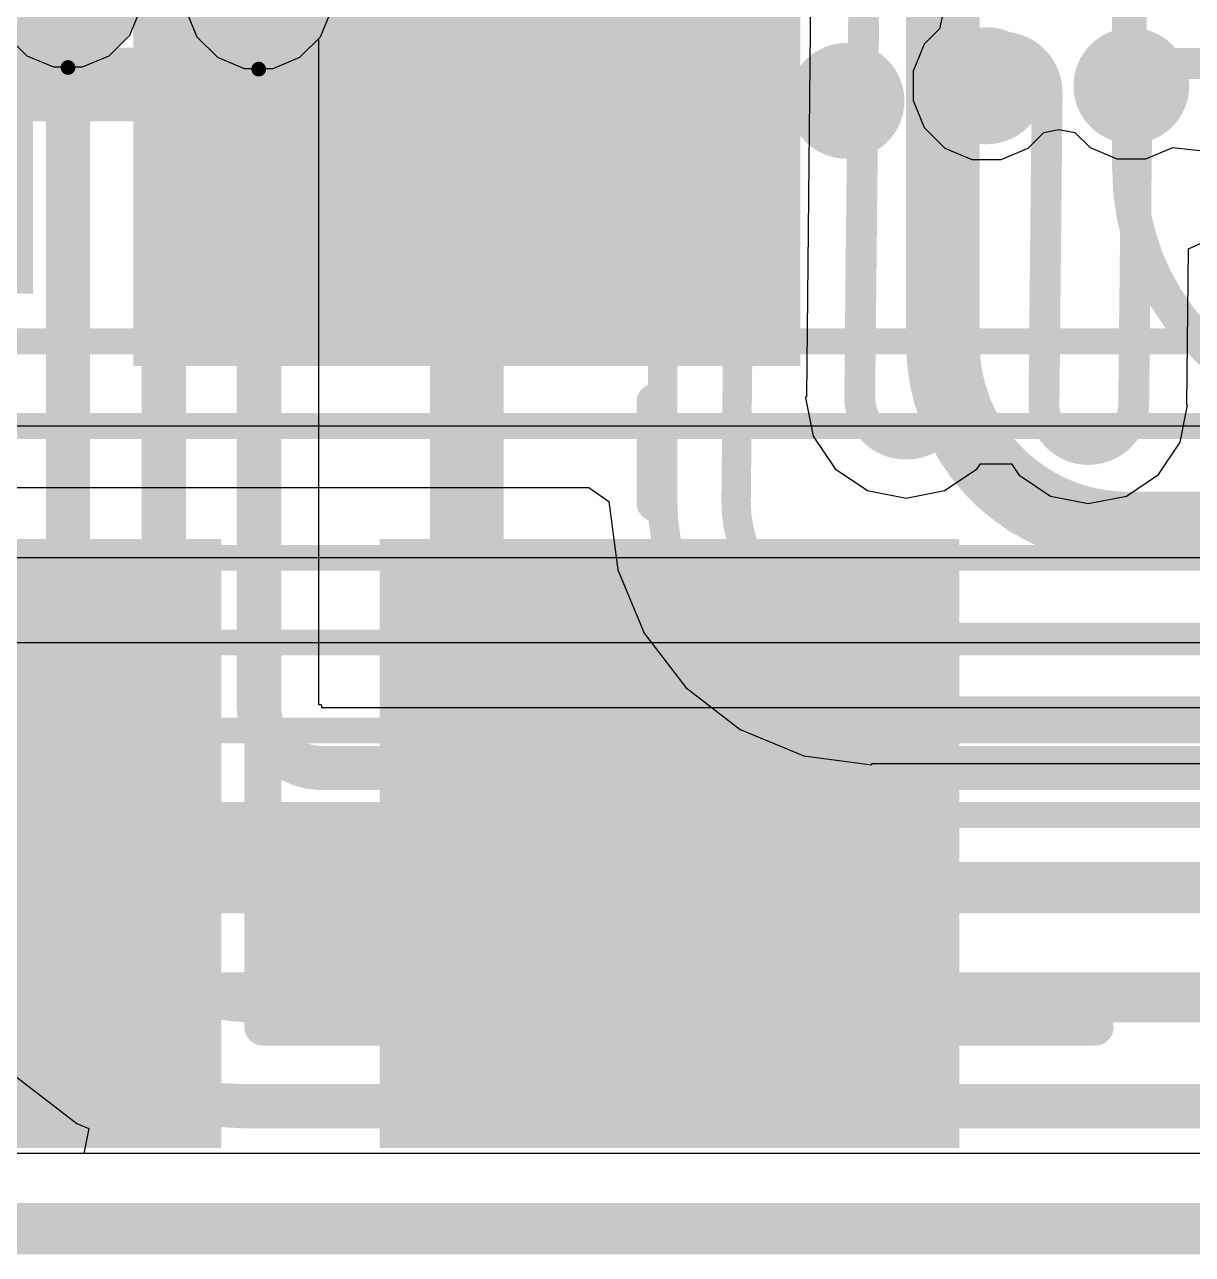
# Model space of a CAD drawing. Header units: inches. Extents: x -6 to 283, y -12 to 154.
# Drawn here: x 50.446 to 54.48, y -11.729 to -7.483 of the extents above; entities that cross this region are included whole.
import ezdxf

# ---------------------------------------------------------------- set-up
doc = ezdxf.new("R2010")
doc.units = ezdxf.units.IN
for name, color, linetype in [('Board Outline', 216, 'Continuous'), ('Bottom Layer', 5, 'Continuous'), ('Bottom Overlay', 54, 'Continuous'), ('Bottom Paste', 16, 'Continuous'), ('Bottom Solder', 6, 'Continuous'), ('Drill Drawing', 1, 'Continuous'), ('GND-1', 16, 'Continuous'), ('GND-2', 90, 'Continuous'), ('GND-3', 216, 'Continuous'), ('GND-4', 54, 'Continuous'), ('PWR-1', 156, 'Continuous'), ('PWR-2', 130, 'Continuous'), ('Signal L1', 76, 'Continuous'), ('Signal L2', 6, 'Continuous'), ('Top Layer', 1, 'Continuous'), ('Top Overlay', 2, 'Continuous'), ('Top Paste', 8, 'Continuous'), ('Top Solder', 216, 'Continuous')]:
    doc.layers.add(name, color=color, linetype=linetype)

# ---------------------------------------------------------------- blocks, each defined once
blk = doc.blocks.new('FBGA_153_11_5_13__B_56')
at = {"layer": 'Bottom Layer'}
h = blk.add_hatch(color=5, dxfattribs=at)
edge = h.paths.add_edge_path()
edge.add_arc((-3.25, -3.25), 0.127, 0, 360)
h = blk.add_hatch(color=5, dxfattribs=at)
edge = h.paths.add_edge_path()
edge.add_arc((-2.75, -3.25), 0.125, 0, 360)
at = {"layer": 'Bottom Overlay'}
blk.add_hatch(color=54, dxfattribs=at).paths.add_polyline_path([(-5.75, -6.5), (-5.2832, -6.5), (-5.2832, -5.969), (-5.75, -5.969)])
at = {"layer": 'Bottom Paste'}
h = blk.add_hatch(color=16, dxfattribs=at)
edge = h.paths.add_edge_path()
edge.add_arc((-3.25, -3.25), 0.127, 0, 360)
h = blk.add_hatch(color=16, dxfattribs=at)
edge = h.paths.add_edge_path()
edge.add_arc((-2.75, -3.25), 0.125, 0, 360)
at = {"layer": 'Bottom Solder'}
h = blk.add_hatch(color=6, dxfattribs=at)
edge = h.paths.add_edge_path()
edge.add_arc((-3.25, -3.25), 0.202, 0, 360)
h = blk.add_hatch(color=6, dxfattribs=at)
edge = h.paths.add_edge_path()
edge.add_arc((-2.75, -3.25), 0.2, 0, 360)
at = {"layer": 'Bottom Overlay'}
for points in [[(-3.6338, -3.302, 0.2, 0.2, 1), (-3.8338, -3.302, 0.2, 0.2, 1)], [(-5.7818, -3.25, 0.0635, 0.0635, 1), (-5.7183, -3.25, 0.0635, 0.0635, 1)], [(-3.8838, -3.302, 0.1, 0.1, 1), (-3.7838, -3.302, 0.1, 0.1, 1)], [(-3.6838, -3.302, 0.1, 0.1, 1), (-3.5838, -3.302, 0.1, 0.1, 1)], [(-5.7818, -6.5, 0.0635, 0.0635, 1), (-5.7183, -6.5, 0.0635, 0.0635, 1)], [(-5.7818, -6.5, 0.0635, 0.0635, 1), (-5.7183, -6.5, 0.0635, 0.0635, 1)], [(-2.9068, -6.5, 0.0635, 0.0635, 1), (-2.8433, -6.5, 0.0635, 0.0635, 1)]]:
    blk.add_lwpolyline(points, format="xyseb", close=True, dxfattribs=at)
for points in [[(-5.75, -6.5, 0.127, 0.127, 0), (-5.75, -3.25, 0.127, 0.127, 0)], [(-5.75, -6.5, 0.127, 0.127, 0), (-2.875, -6.5, 0.127, 0.127, 0)]]:
    blk.add_lwpolyline(points, format="xyseb", dxfattribs=at)
blk = doc.blocks.new('10118192_0001LF__192')
at = {"layer": 'Top Layer'}
for points in [[(-4.7, 2.2875), (-2.9, 2.2875), (-2.9, 0.3875), (-4.7, 0.3875)], [(-0.25, 0.3875), (-2.15, 0.3875), (-2.15, 2.2875), (-0.25, 2.2875)], [(-2.05, -2.0125), (-4.15, -2.0125), (-4.15, -0.4125), (-2.05, -0.4125)]]:
    blk.add_hatch(color=1, dxfattribs=at).paths.add_polyline_path(points)
at = {"layer": 'Top Paste'}
for points in [[(-4.7, 2.2875), (-2.9, 2.2875), (-2.9, 0.3875), (-4.7, 0.3875)], [(-0.25, 0.3875), (-2.15, 0.3875), (-2.15, 2.2875), (-0.25, 2.2875)], [(-2.05, -2.0125), (-4.15, -2.0125), (-4.15, -0.4125), (-2.05, -0.4125)]]:
    blk.add_hatch(color=8, dxfattribs=at).paths.add_polyline_path(points)
at = {"layer": 'Top Solder'}
for points in [[(-4.8016, 2.3891), (-2.7984, 2.3891), (-2.7984, 0.2859), (-4.8016, 0.2859)], [(-0.1484, 0.2859), (-2.2516, 0.2859), (-2.2516, 2.3891), (-0.1484, 2.3891)], [(-1.9484, -2.1141), (-4.2516, -2.1141), (-4.2516, -0.3109), (-1.9484, -0.3109)], [(-0.9984, -2.1141), (-1.6016, -2.1141), (-1.6016, -0.5609), (-0.9984, -0.5609)]]:
    blk.add_hatch(color=216, dxfattribs=at).paths.add_polyline_path(points)
at = {"layer": 'Top Overlay'}
blk.add_lwpolyline([(-3.75, -0.1875, 0.127, 0.127, 0), (-3.75, 0.1625, 0.127, 0.127, 0)], format="xyseb", dxfattribs=at)
for points in [[(-3.7818, 0.1625, 0.0635, 0.0635, 1), (-3.7183, 0.1625, 0.0635, 0.0635, 1)], [(-3.7817, -0.1875, 0.0635, 0.0635, 1), (-3.7182, -0.1875, 0.0635, 0.0635, 1)]]:
    blk.add_lwpolyline(points, format="xyseb", close=True, dxfattribs=at)

msp = doc.modelspace()

# ---------------------------------------------------------------- hatches: boundary and pattern name
at = {"layer": 'Bottom Layer'}
h = msp.add_hatch(color=5, dxfattribs=at)
edge = h.paths.add_edge_path()
edge.add_arc((50.5965, -7.3772), 0.15, 0, 360)
h = msp.add_hatch(color=5, dxfattribs=at)
edge = h.paths.add_edge_path()
edge.add_arc((51.2551, -7.3828), 0.15, 0, 360)
at = {"layer": 'Bottom Solder'}
h = msp.add_hatch(color=6, dxfattribs=at)
edge = h.paths.add_edge_path()
edge.add_arc((50.5965, -7.3772), 0.2516, 0, 360)
h = msp.add_hatch(color=6, dxfattribs=at)
edge = h.paths.add_edge_path()
edge.add_arc((51.2551, -7.3828), 0.2516, 0, 360)
at = {"layer": 'GND-4'}
h = msp.add_hatch(color=54, dxfattribs=at)
edge = h.paths.add_edge_path()
edge.add_arc((50.5965, -7.3772), 0.15, 0, 360)
h = msp.add_hatch(color=54, dxfattribs=at)
edge = h.paths.add_edge_path()
edge.add_arc((51.2551, -7.3828), 0.15, 0, 360)
at = {"layer": 'Signal L2'}
h = msp.add_hatch(color=6, dxfattribs=at)
edge = h.paths.add_edge_path()
edge.add_arc((50.5965, -7.3772), 0.15, 0, 360)
h = msp.add_hatch(color=6, dxfattribs=at)
edge = h.paths.add_edge_path()
edge.add_arc((51.2551, -7.3828), 0.15, 0, 360)

# ---------------------------------------------------------------- linework, layer by layer
at = {"layer": 'Board Outline'}
msp.add_lwpolyline([(12.0364, -11.6401, 0.1778, 0.1778, 0), (75.4223, -11.6401, 0.1778, 0.1778, 0)], format="xyseb", dxfattribs=at)
at = {"layer": 'Bottom Layer'}
for p, q in [((51.4684, -7.5253), (51.5067, -7.4328)), ((53.6179, -7.4444), (53.6064, -7.498)), ((53.6064, -7.498), (53.5539, -7.5505)), ((51.4623, -7.5314), (51.4684, -7.5253)), ((51.4623, -9.8316), (51.4623, -7.5314)), ((53.5539, -7.5505), (53.5153, -7.6438)), ((53.5153, -7.6438), (53.5153, -7.7449)), ((53.5153, -7.7449), (53.5539, -7.8382)), ((53.5539, -7.8382), (53.6254, -7.9097)), ((53.9671, -7.8557), (54.019, -7.8448)), ((54.019, -7.8448), (54.0738, -7.8553)), ((53.9132, -7.9097), (53.9671, -7.8557)), ((54.0738, -7.8553), (54.1265, -7.908)), ((53.6254, -7.9097), (53.7188, -7.9484)), ((53.8198, -7.9484), (53.9132, -7.9097)), ((54.1265, -7.908), (54.2192, -7.9464)), ((54.3194, -7.9464), (54.412, -7.908)), ((54.412, -7.908), (54.5261, -7.9196)), ((53.7188, -7.9484), (53.8198, -7.9484)), ((54.2192, -7.9464), (54.3194, -7.9464)), ((51.4708, -9.8316), (51.4623, -9.8316)), ((51.4715, -9.8333), (51.4708, -9.8316)), ((51.4732, -9.834), (51.4715, -9.8333)), ((51.4732, -9.8425), (51.4732, -9.834)), ((63.7568, -9.8425), (51.4732, -9.8425)), ((50.3903, -11.0955), (50.627, -11.277)), ((50.627, -11.277), (50.6678, -11.294)), ((50.6678, -11.294), (50.6505, -11.3812)), ((50.6505, -11.3812), (46.1973, -11.3812))]:
    msp.add_line(p, q, dxfattribs=at)
for points in [[(50.9273, -10.1177, 0.1524, 0.1524, 0), (50.9273, -7.0248, 0.1524, 0.1524, 0)], [(50.5965, -10.2139, 0.1524, 0.1524, 0), (50.5965, -7.3772, 0.1524, 0.1524, 0)], [(51.2551, -9.8316, 0.1524, 0.1524, 0), (51.2551, -7.3828, 0.1524, 0.1524, 0)], [(51.4732, -10.0497, 0.1524, 0.1524, -0.414214), (51.2551, -9.8316, 0.1524, 0.1524, 0)], [(51.4732, -10.0497, 0.1524, 0.1524, 0), (64.2584, -10.0497, 0.1524, 0.1524, 0)], [(51.2606, -10.4509, 0.1524, 0.1524, -0.414214), (50.9273, -10.1177, 0.1524, 0.1524, 0)], [(51.2343, -10.8517, 0.1524, 0.1524, -0.414214), (50.5965, -10.2139, 0.1524, 0.1524, 0)], [(51.1982, -11.2171, 0.1524, 0.1524, -0.414214), (50.2687, -10.2876, 0.1524, 0.1524, 0)], [(51.2606, -10.4509, 0.1524, 0.1524, 0), (64.2572, -10.4509, 0.1524, 0.1524, 0)], [(51.2343, -10.8517, 0.1524, 0.1524, 0), (64.2564, -10.8517, 0.1524, 0.1524, 0)], [(51.1982, -11.2171, 0.1524, 0.1524, 0), (64.816, -11.2171, 0.1524, 0.1524, 0)]]:
    msp.add_lwpolyline(points, format="xyseb", dxfattribs=at)
for points in [[(51.217, -9.8316, 0.0762, 0.0762, 1), (51.2932, -9.8316, 0.0762, 0.0762, 1)], [(51.217, -9.8316, 0.0762, 0.0762, 1), (51.2932, -9.8316, 0.0762, 0.0762, 1)], [(51.4351, -10.0497, 0.0762, 0.0762, 1), (51.5113, -10.0497, 0.0762, 0.0762, 1)], [(51.4351, -10.0497, 0.0762, 0.0762, 1), (51.5113, -10.0497, 0.0762, 0.0762, 1)], [(50.8892, -10.1177, 0.0762, 0.0762, 1), (50.9654, -10.1177, 0.0762, 0.0762, 1)], [(50.8892, -10.1177, 0.0762, 0.0762, 1), (50.9654, -10.1177, 0.0762, 0.0762, 1)], [(50.5584, -10.2139, 0.0762, 0.0762, 1), (50.6346, -10.2139, 0.0762, 0.0762, 1)], [(50.5584, -10.2139, 0.0762, 0.0762, 1), (50.6346, -10.2139, 0.0762, 0.0762, 1)], [(51.2225, -10.4509, 0.0762, 0.0762, 1), (51.2987, -10.4509, 0.0762, 0.0762, 1)], [(51.2225, -10.4509, 0.0762, 0.0762, 1), (51.2987, -10.4509, 0.0762, 0.0762, 1)], [(51.1962, -10.8517, 0.0762, 0.0762, 1), (51.2724, -10.8517, 0.0762, 0.0762, 1)], [(51.1962, -10.8517, 0.0762, 0.0762, 1), (51.2724, -10.8517, 0.0762, 0.0762, 1)], [(51.1601, -11.2171, 0.0762, 0.0762, 1), (51.2363, -11.2171, 0.0762, 0.0762, 1)], [(51.1601, -11.2171, 0.0762, 0.0762, 1), (51.2363, -11.2171, 0.0762, 0.0762, 1)]]:
    msp.add_lwpolyline(points, format="xyseb", close=True, dxfattribs=at)
at = {"layer": 'Drill Drawing'}
for points in [[(50.3425, -7.1232, 0.0508, 0.0508, 0), (50.5965, -7.6312, 0.0508, 0.0508, 0)], [(50.5965, -7.6312, 0.0508, 0.0508, 0), (50.8505, -7.1232, 0.0508, 0.0508, 0)], [(51.0011, -7.1288, 0.0508, 0.0508, 0), (51.2551, -7.6368, 0.0508, 0.0508, 0)], [(51.2551, -7.6368, 0.0508, 0.0508, 0), (51.5091, -7.1288, 0.0508, 0.0508, 0)]]:
    msp.add_lwpolyline(points, format="xyseb", dxfattribs=at)
for points in [[(50.5838, -7.6312, 0.0254, 0.0254, 1), (50.6092, -7.6312, 0.0254, 0.0254, 1)], [(50.5838, -7.6312, 0.0254, 0.0254, 1), (50.6092, -7.6312, 0.0254, 0.0254, 1)], [(51.2424, -7.6368, 0.0254, 0.0254, 1), (51.2678, -7.6368, 0.0254, 0.0254, 1)], [(51.2424, -7.6368, 0.0254, 0.0254, 1), (51.2678, -7.6368, 0.0254, 0.0254, 1)]]:
    msp.add_lwpolyline(points, format="xyseb", close=True, dxfattribs=at)
at = {"layer": 'GND-1'}
msp.add_line((65.2074, -11.3812), (43.7595, -11.3812), dxfattribs=at)
at = {"layer": 'GND-2'}
msp.add_line((65.2074, -11.3812), (43.7595, -11.3812), dxfattribs=at)
at = {"layer": 'GND-3'}
msp.add_line((65.2074, -11.3812), (43.7595, -11.3812), dxfattribs=at)
at = {"layer": 'GND-4'}
for p, q in [((50.8098, -7.5198), (50.8481, -7.4273)), ((51.0035, -7.4328), (51.0418, -7.5253)), ((51.4684, -7.5253), (51.5067, -7.4328)), ((50.3832, -7.5198), (50.454, -7.5905)), ((50.739, -7.5905), (50.8098, -7.5198)), ((51.0418, -7.5253), (51.1126, -7.5961)), ((51.3976, -7.5961), (51.4684, -7.5253)), ((50.454, -7.5905), (50.5464, -7.6288)), ((50.6465, -7.6288), (50.739, -7.5905)), ((51.1126, -7.5961), (51.2051, -7.6344)), ((51.3052, -7.6344), (51.3976, -7.5961)), ((50.5464, -7.6288), (50.6465, -7.6288)), ((51.2051, -7.6344), (51.3052, -7.6344)), ((65.2074, -11.3812), (43.7595, -11.3812))]:
    msp.add_line(p, q, dxfattribs=at)
at = {"layer": 'PWR-1'}
for p, q in [((60.7031, -9.3243), (38.7523, -9.3245)), ((38.5865, -9.6165), (60.9872, -9.6165)), ((65.2074, -11.3812), (36.4979, -11.3812))]:
    msp.add_line(p, q, dxfattribs=at)
at = {"layer": 'PWR-2'}
for p, q in [((48.9229, -8.8689), (61.2031, -8.8689)), ((65.2074, -11.3812), (43.7595, -11.3812))]:
    msp.add_line(p, q, dxfattribs=at)
at = {"layer": 'Signal L1'}
for p, q in [((36.4696, -9.0814), (52.3956, -9.0814)), ((52.3956, -9.0814), (52.4644, -9.13)), ((52.4644, -9.13), (52.4953, -9.3651)), ((52.4953, -9.3651), (52.5861, -9.5842)), ((52.5861, -9.5842), (52.7304, -9.7723)), ((52.7304, -9.7723), (52.9185, -9.9166)), ((52.9185, -9.9166), (53.1376, -10.0073)), ((53.1376, -10.0073), (53.3726, -10.0383)), ((53.3726, -10.0383), (53.3726, -10.034)), ((53.3726, -10.034), (62.5943, -10.034)), ((65.2074, -11.3812), (43.7595, -11.3812))]:
    msp.add_line(p, q, dxfattribs=at)
for points in [[(53.6183, -8.5849, 0.254, 0.254, 0), (53.6183, -6.6987, 0.254, 0.254, 0)], [(52.904, -9.13, 0.1016, 0.1016, 0), (52.9294, -6.6694, 0.1016, 0.1016, 0)], [(52.65, -9.13, 0.1016, 0.1016, 0), (52.65, -6.6987, 0.1016, 0.1016, 0)], [(54.2625, -7.9818, 0.1194, 0.1194, 0), (54.2625, -7.2011, 0.1194, 0.1194, 0)], [(55.1108, -8.8301, 0.1194, 0.1194, -0.414214), (54.2625, -7.9818, 0.1194, 0.1194, 0)], [(54.2564, -9.223, 0.254, 0.254, -0.414214), (53.6183, -8.5849, 0.254, 0.254, 0)], [(53.3726, -9.8527, 0.1016, 0.1016, -0.414214), (52.65, -9.13, 0.1016, 0.1016, 0)], [(53.3726, -9.5987, 0.1016, 0.1016, -0.414214), (52.904, -9.13, 0.1016, 0.1016, 0)], [(54.2564, -9.223, 0.254, 0.254, 0), (61.3903, -9.223, 0.254, 0.254, 0)], [(53.3726, -9.5987, 0.1016, 0.1016, 0), (62.5943, -9.5987, 0.1016, 0.1016, 0)], [(53.3726, -9.8527, 0.1016, 0.1016, 0), (62.5943, -9.8527, 0.1016, 0.1016, 0)]]:
    msp.add_lwpolyline(points, format="xyseb", dxfattribs=at)
for points in [[(54.2327, -7.9818, 0.0597, 0.0597, 1), (54.2924, -7.9818, 0.0597, 0.0597, 1)], [(54.2327, -7.9818, 0.0597, 0.0597, 1), (54.2924, -7.9818, 0.0597, 0.0597, 1)], [(53.5548, -8.5849, 0.127, 0.127, 1), (53.6818, -8.5849, 0.127, 0.127, 1)], [(53.5548, -8.5849, 0.127, 0.127, 1), (53.6818, -8.5849, 0.127, 0.127, 1)], [(52.6246, -9.13, 0.0508, 0.0508, 1), (52.6754, -9.13, 0.0508, 0.0508, 1)], [(52.6246, -9.13, 0.0508, 0.0508, 1), (52.6754, -9.13, 0.0508, 0.0508, 1)], [(52.8786, -9.13, 0.0508, 0.0508, 1), (52.9294, -9.13, 0.0508, 0.0508, 1)], [(52.8786, -9.13, 0.0508, 0.0508, 1), (52.9294, -9.13, 0.0508, 0.0508, 1)], [(54.1929, -9.223, 0.127, 0.127, 1), (54.3199, -9.223, 0.127, 0.127, 1)], [(54.1929, -9.223, 0.127, 0.127, 1), (54.3199, -9.223, 0.127, 0.127, 1)], [(53.3472, -9.5987, 0.0508, 0.0508, 1), (53.398, -9.5987, 0.0508, 0.0508, 1)], [(53.3472, -9.5987, 0.0508, 0.0508, 1), (53.398, -9.5987, 0.0508, 0.0508, 1)], [(53.3472, -9.8527, 0.0508, 0.0508, 1), (53.398, -9.8527, 0.0508, 0.0508, 1)], [(53.3472, -9.8527, 0.0508, 0.0508, 1), (53.398, -9.8527, 0.0508, 0.0508, 1)]]:
    msp.add_lwpolyline(points, format="xyseb", close=True, dxfattribs=at)
at = {"layer": 'Signal L2'}
for points in [[(50.2216, -8.5768, 0.0889, 0.0889, 0), (61.8118, -8.5768, 0.0889, 0.0889, 0)], [(50.1006, -8.8689, 0.0889, 0.0889, 0), (61.8118, -8.8689, 0.0889, 0.0889, 0)], [(46.6843, -9.3244, 0.0889, 0.0889, 0), (64.4975, -9.3244, 0.0889, 0.0889, 0)], [(46.5633, -9.6165, 0.0889, 0.0889, 0), (64.6185, -9.6165, 0.0889, 0.0889, 0)], [(46.4361, -9.92, 0.0889, 0.0889, 0), (65.504, -9.92, 0.0889, 0.0889, 0)], [(46.3151, -10.2121, 0.0889, 0.0889, 0), (65.625, -10.2121, 0.0889, 0.0889, 0)], [(46.224, -10.5073, 0.0889, 0.0889, 0), (66.2838, -10.5073, 0.0889, 0.0889, 0)], [(46.1031, -10.7994, 0.0889, 0.0889, 0), (66.2838, -10.7994, 0.0889, 0.0889, 0)]]:
    msp.add_lwpolyline(points, format="xyseb", dxfattribs=at)
at = {"layer": 'Top Layer'}
for p, q in [((53.1665, -6.9082), (53.1472, -8.7676)), ((54.4669, -8.2572), (54.5562, -8.2167)), ((54.4611, -8.7963), (54.4669, -8.2572)), ((53.1447, -8.7677), (53.144, -8.7712)), ((53.144, -8.7712), (53.1705, -8.904)), ((53.1471, -8.7677), (53.1447, -8.7677)), ((53.1472, -8.7676), (53.1471, -8.7677)), ((54.4381, -8.9246), (54.4633, -8.7976)), ((54.4633, -8.7976), (54.4611, -8.7963)), ((53.1705, -8.904), (53.2457, -9.0167)), ((54.3635, -9.0362), (54.4381, -8.9246)), ((53.7368, -9.0167), (53.7481, -8.9999)), ((53.7481, -8.9999), (53.855, -8.9999)), ((53.855, -8.9999), (53.88, -9.0373)), ((53.2457, -9.0167), (53.3584, -9.092)), ((53.6242, -9.092), (53.7368, -9.0167)), ((53.88, -9.0373), (53.9902, -9.111)), ((54.2519, -9.1107), (54.3635, -9.0362)), ((53.3584, -9.092), (53.4913, -9.1184)), ((53.4913, -9.1184), (53.6242, -9.092)), ((53.9902, -9.111), (54.1145, -9.1357)), ((54.1203, -9.1369), (54.2519, -9.1107)), ((54.1145, -9.1357), (54.1145, -9.1358)), ((54.1145, -9.1358), (54.1203, -9.1369)), ((62.4429, -11.3812), (43.7595, -11.3812))]:
    msp.add_line(p, q, dxfattribs=at)
for points in [[(51.6748, -7.4612, 0.254, 0.254, 0), (51.6748, -6.5051, 0.254, 0.254, 0)], [(53.331, -8.7696, 0.1067, 0.1067, 0), (53.3525, -6.6971, 0.1067, 0.1067, 0)], [(51.6748, -7.4612, 0.254, 0.254, 0), (51.9034, -7.6899, 0.254, 0.254, 0)], [(53.6626, -7.7175, 0.1067, 0.1067, -1.008128), (53.9782, -7.7208, 0.1067, 0.1067, 0)], [(50.174, -7.6899, 0.254, 0.254, 0), (51.9034, -7.6899, 0.254, 0.254, 0)], [(51.9034, -7.6899, 0.254, 0.254, 0), (52.0221, -7.6899, 0.254, 0.254, 0)], [(51.9034, -7.6899, 0.254, 0.254, 0), (51.974, -7.7604, 0.254, 0.254, 0)], [(54.2891, -7.7393, 0.1067, 0.1067, -0.413087), (54.4118, -7.6171, 0.1067, 0.1067, 0)], [(54.4118, -7.6171, 0.1067, 0.1067, 0), (54.6279, -7.6171, 0.1067, 0.1067, 0)], [(51.974, -9.6104, 0.254, 0.254, 0), (51.974, -7.7604, 0.254, 0.254, 0)], [(53.6513, -8.7797, 0.1067, 0.1067, 0), (53.6626, -7.7199, 0.1067, 0.1067, 0)], [(53.6626, -7.7199, 0.1067, 0.1067, 0), (53.6626, -7.7175, 0.1067, 0.1067, 0)], [(53.9674, -8.795, 0.1067, 0.1067, 0), (53.9782, -7.7233, 0.1067, 0.1067, 0)], [(53.9782, -7.7233, 0.1067, 0.1067, 0), (53.9782, -7.7208, 0.1067, 0.1067, 0)], [(54.2773, -8.7943, 0.1067, 0.1067, 0), (54.2885, -7.7399, 0.1067, 0.1067, 0)], [(53.6513, -8.7797, 0.1067, 0.1067, -0.978529), (53.331, -8.7696, 0.1067, 0.1067, 0)], [(54.1176, -8.9499, 0.1067, 0.1067, -0.413483), (53.9674, -8.795, 0.1067, 0.1067, 0)], [(54.2773, -8.7951, 0.1067, 0.1067, -0.415285), (54.1176, -8.9499, 0.1067, 0.1067, 0)], [(54.2773, -8.7951, 0.1067, 0.1067, 0), (54.2773, -8.7943, 0.1067, 0.1067, 0)], [(51.974, -9.6104, 0.254, 0.254, 0), (52.674, -10.3104, 0.254, 0.254, 0)], [(50.074, -10.3104, 0.254, 0.254, 0), (52.674, -10.3104, 0.254, 0.254, 0)]]:
    msp.add_lwpolyline(points, format="xyseb", dxfattribs=at)
for points in [[(51.6113, -7.4612, 0.127, 0.127, 1), (51.7383, -7.4612, 0.127, 0.127, 1)], [(51.6113, -7.4612, 0.127, 0.127, 1), (51.7383, -7.4612, 0.127, 0.127, 1)], [(51.8399, -7.6899, 0.127, 0.127, 1), (51.9669, -7.6899, 0.127, 0.127, 1)], [(51.8399, -7.6899, 0.127, 0.127, 1), (51.9669, -7.6899, 0.127, 0.127, 1)], [(51.8399, -7.6899, 0.127, 0.127, 1), (51.9669, -7.6899, 0.127, 0.127, 1)], [(51.8399, -7.6899, 0.127, 0.127, 1), (51.9669, -7.6899, 0.127, 0.127, 1)], [(51.9586, -7.6899, 0.127, 0.127, 1), (52.0856, -7.6899, 0.127, 0.127, 1)], [(54.3852, -7.6171, 0.0533, 0.0533, 1), (54.4385, -7.6171, 0.0533, 0.0533, 1)], [(54.3852, -7.6171, 0.0533, 0.0533, 1), (54.4385, -7.6171, 0.0533, 0.0533, 1)], [(51.9105, -7.7604, 0.127, 0.127, 1), (52.0375, -7.7604, 0.127, 0.127, 1)], [(51.9105, -7.7604, 0.127, 0.127, 1), (52.0375, -7.7604, 0.127, 0.127, 1)], [(53.6359, -7.7175, 0.0533, 0.0533, 1), (53.6892, -7.7175, 0.0533, 0.0533, 1)], [(53.6359, -7.7175, 0.0533, 0.0533, 1), (53.6892, -7.7175, 0.0533, 0.0533, 1)], [(53.6359, -7.7199, 0.0533, 0.0533, 1), (53.6892, -7.7199, 0.0533, 0.0533, 1)], [(53.6359, -7.7199, 0.0533, 0.0533, 1), (53.6892, -7.7199, 0.0533, 0.0533, 1)], [(53.9515, -7.7233, 0.0533, 0.0533, 1), (54.0048, -7.7233, 0.0533, 0.0533, 1)], [(53.9515, -7.7233, 0.0533, 0.0533, 1), (54.0048, -7.7233, 0.0533, 0.0533, 1)], [(53.9515, -7.7208, 0.0533, 0.0533, 1), (54.0049, -7.7208, 0.0533, 0.0533, 1)], [(53.9515, -7.7208, 0.0533, 0.0533, 1), (54.0049, -7.7208, 0.0533, 0.0533, 1)], [(54.2618, -7.7399, 0.0533, 0.0533, 1), (54.3151, -7.7399, 0.0533, 0.0533, 1)], [(54.2624, -7.7393, 0.0533, 0.0533, 1), (54.3158, -7.7393, 0.0533, 0.0533, 1)], [(53.3044, -8.7696, 0.0533, 0.0533, 1), (53.3577, -8.7696, 0.0533, 0.0533, 1)], [(53.3044, -8.7696, 0.0533, 0.0533, 1), (53.3577, -8.7696, 0.0533, 0.0533, 1)], [(53.6247, -8.7797, 0.0533, 0.0533, 1), (53.678, -8.7797, 0.0533, 0.0533, 1)], [(53.6246, -8.7797, 0.0533, 0.0533, 1), (53.678, -8.7797, 0.0533, 0.0533, 1)], [(53.9407, -8.795, 0.0533, 0.0533, 1), (53.9941, -8.795, 0.0533, 0.0533, 1)], [(53.9407, -8.795, 0.0533, 0.0533, 1), (53.9941, -8.795, 0.0533, 0.0533, 1)], [(54.2506, -8.7943, 0.0533, 0.0533, 1), (54.304, -8.7943, 0.0533, 0.0533, 1)], [(54.2506, -8.7943, 0.0533, 0.0533, 1), (54.304, -8.7943, 0.0533, 0.0533, 1)], [(54.2506, -8.7951, 0.0533, 0.0533, 1), (54.3039, -8.7951, 0.0533, 0.0533, 1)], [(54.2506, -8.7951, 0.0533, 0.0533, 1), (54.3039, -8.7951, 0.0533, 0.0533, 1)], [(54.091, -8.9499, 0.0533, 0.0533, 1), (54.1443, -8.9499, 0.0533, 0.0533, 1)], [(54.091, -8.9499, 0.0533, 0.0533, 1), (54.1443, -8.9499, 0.0533, 0.0533, 1)], [(51.9105, -9.6104, 0.127, 0.127, 1), (52.0375, -9.6104, 0.127, 0.127, 1)], [(51.9105, -9.6104, 0.127, 0.127, 1), (52.0375, -9.6104, 0.127, 0.127, 1)], [(52.6105, -10.3104, 0.127, 0.127, 1), (52.7375, -10.3104, 0.127, 0.127, 1)], [(52.6105, -10.3104, 0.127, 0.127, 1), (52.7375, -10.3104, 0.127, 0.127, 1)]]:
    msp.add_lwpolyline(points, format="xyseb", close=True, dxfattribs=at)

# ---------------------------------------------------------------- block references
msp.add_blockref('FBGA_153_11_5_13__B_56', (57.0193, -4.4444))
at = {"rotation": 180}
msp.add_blockref('10118192_0001LF__192', (48.874, -8.9729), dxfattribs=at)

doc.saveas('drawing.dxf')
